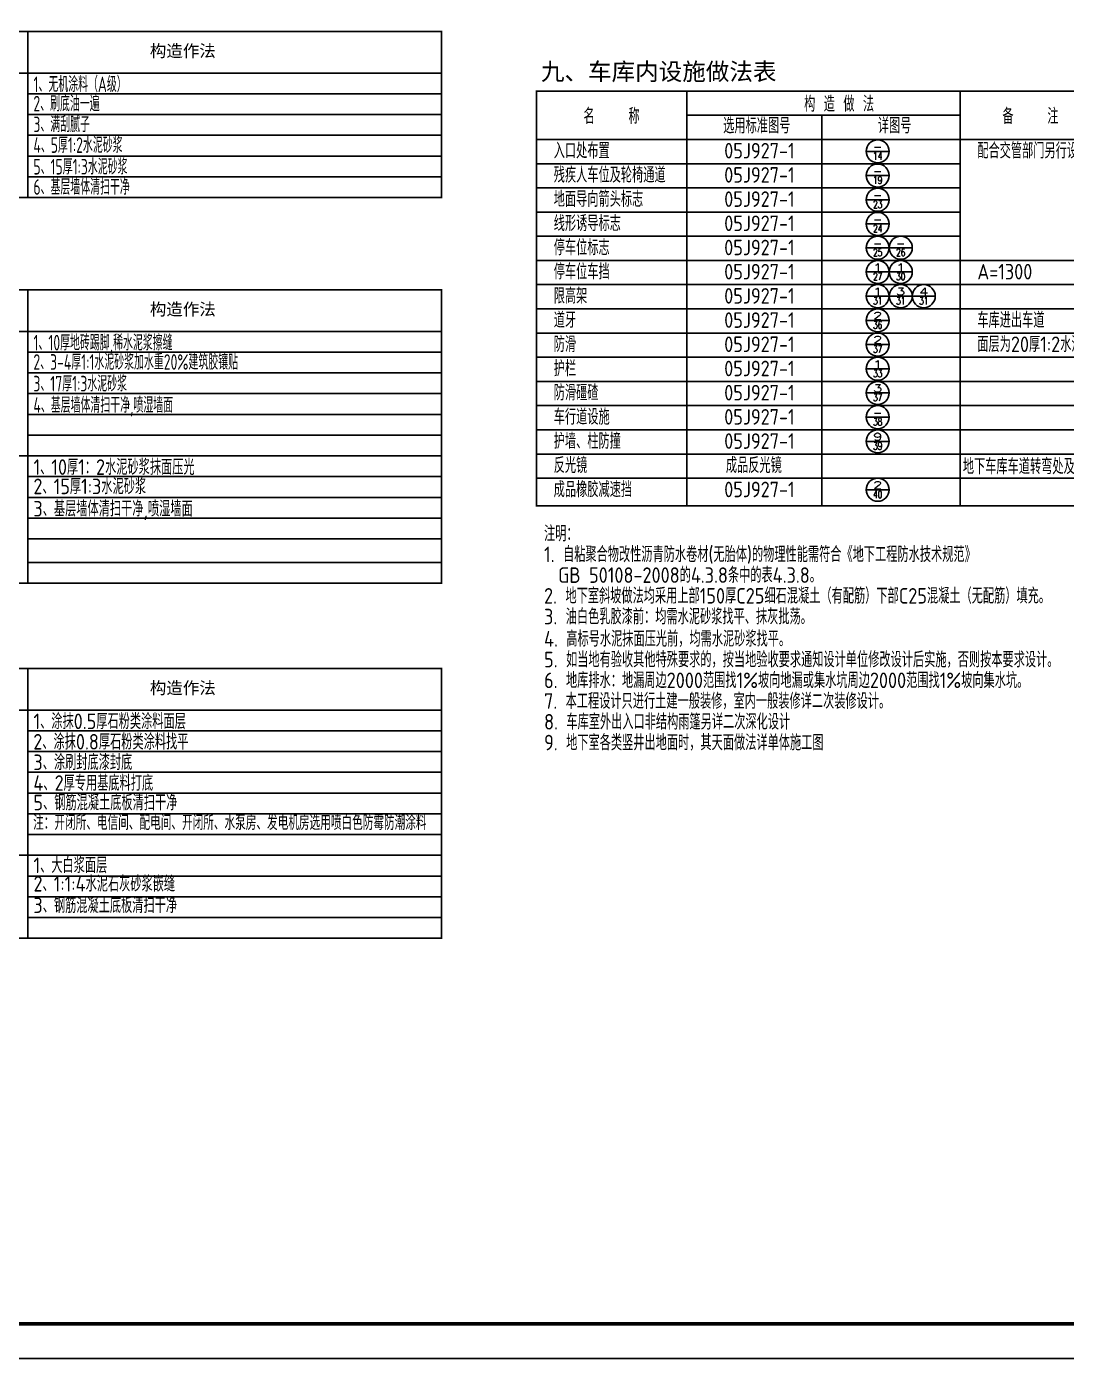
# Model space of a CAD drawing. Extents: x -737978 to 768813, y -372247 to 1140308.
# Drawn here: x -62044 to -31943, y -43903 to -5375 of the extents above; entities that cross this region are included whole.
import ezdxf
from ezdxf.enums import TextEntityAlignment as Align

# ---------------------------------------------------------------- set-up
doc = ezdxf.new("R2010")
doc.units = 0
doc.header["$LTSCALE"] = 1000
doc.header["$MEASUREMENT"] = 0
doc.layers.get('0').update_dxf_attribs({"linetype": 'CONTINUOUS'})
for name, color, linetype in [('ANNO-TEXT', 33, 'CONTINUOUS'), ('DIM_IDEN', 3, 'CONTINUOUS'), ('PUB_TEXT', 7, 'CONTINUOUS'), ('PUB_TITLE', 4, 'CONTINUOUS'), ('TEXT', 7, 'CONTINUOUS'), ('TK', 8, 'CONTINUOUS'), ('建11－文字－注', 7, 'CONTINUOUS')]:
    doc.layers.add(name, color=color, linetype=linetype)
doc.layers.add('分格', color=250, linetype='CONTINUOUS', plot=False)
doc.styles.add('_TCH_LABEL', font='COMPLEX', dxfattribs={"bigfont": 'GBCBIG'})
doc.styles.add('SL-黑体', font='simhei_0.ttf', dxfattribs={"width": 0.7})
doc.styles.add('zx', font='GBENOR.shx', dxfattribs={"bigfont": 'GBCBIG.shx'})

msp = doc.modelspace()

# ---------------------------------------------------------------- linework, layer by layer
for p, q in [((-71658.7, -5517.5), (-50032.7, -5517.5)), ((-50032.7, -5517.5), (-50032.7, -10317.5)), ((-47284.7, -7239.1), (-27097.9, -7239.1)), ((-71658.7, -12992.2), (-50032.7, -12992.2)), ((-50032.7, -12992.2), (-50032.7, -21473.5)), ((-71658.7, -21473.5), (-50032.7, -21473.5)), ((-71658.7, -23947.7), (-50032.7, -23947.7)), ((-50032.7, -23947.7), (-50032.7, -31747.7))]:
    msp.add_line(p, q)
at = {"const_width": 50}
for points in [[(-71658.7, -5517.5), (-50032.7, -5517.5), (-50032.7, -10317.5), (-71658.7, -10317.5)], [(-47284.7, -7239.1), (-27097.9, -7239.1), (-27097.9, -19240.4), (-47284.7, -19240.4)], [(-71658.7, -12992.2), (-50032.7, -12992.2), (-50032.7, -21473.5), (-71658.7, -21473.5)], [(-71658.7, -23947.7), (-50032.7, -23947.7), (-50032.7, -31747.7), (-71658.7, -31747.7)]]:
    msp.add_lwpolyline(points, close=True, dxfattribs=at)
at = {"layer": 'DIM_IDEN'}
for p, q in [((-37071.8, -8982.2), (-37738.5, -8982.2)), ((-37071.8, -9682.2), (-37738.5, -9682.2)), ((-37071.8, -10382.2), (-37738.5, -10382.2)), ((-37071.8, -11082.2), (-37738.5, -11082.2)), ((-36405.2, -11772.4), (-37738.5, -11772.4)), ((-36405.2, -12472.4), (-37738.5, -12472.4)), ((-35738.5, -13172.4), (-37738.5, -13172.4)), ((-37071.8, -13872.4), (-37738.5, -13872.4)), ((-37071.8, -14572.4), (-37738.5, -14572.4)), ((-37071.8, -15272.4), (-37738.5, -15272.4)), ((-37071.8, -15972.4), (-37738.5, -15972.4)), ((-37071.8, -16672.4), (-37738.5, -16672.4)), ((-37071.8, -17372.4), (-37738.5, -17372.4)), ((-37071.8, -18772.4), (-37738.5, -18772.4))]:
    msp.add_line(p, q, dxfattribs=at)
for centre in [(-37405.2, -8982.2), (-37405.2, -9682.2), (-37405.2, -10382.2), (-37405.2, -11082.2), (-37405.2, -11772.4), (-36738.5, -11772.4), (-37405.2, -12472.4), (-36738.5, -12472.4), (-37405.2, -13172.4), (-36738.5, -13172.4), (-36071.8, -13172.4), (-37405.2, -13872.4), (-37405.2, -14572.4), (-37405.2, -15272.4), (-37405.2, -15972.4), (-37405.2, -16672.4), (-37405.2, -17372.4), (-37405.2, -18772.4)]:
    msp.add_circle(centre, 333.3, dxfattribs=at)
at = {"layer": 'PUB_TITLE', "color": 4}
msp.add_lwpolyline([(-100157.6, -43902.5), (-16057.6, -43902.5), (-16057.6, 15497.5), (-100157.6, 15497.5)], close=True, dxfattribs=at)
at = {"layer": 'PUB_TITLE', "color": 4, "const_width": 100}
msp.add_lwpolyline([(-97657.6, -42902.5), (-17057.6, -42902.5), (-17057.6, 14497.5), (-97657.6, 14497.5)], close=True, dxfattribs=at)
at = {"layer": 'TK'}
for p, q in [((-62013.8, -5517.5), (-62013.8, -10317.5)), ((-71658.7, -6717.5), (-50032.7, -6717.5)), ((-62013.8, -7317.5), (-50032.7, -7317.5)), ((-42934.7, -19240.4), (-42934.7, -7239.1)), ((-35021.5, -19240.4), (-35021.5, -7239.1)), ((-62013.8, -7917.5), (-50032.7, -7917.5)), ((-42934.7, -7939.1), (-35021.5, -7939.1)), ((-39021.5, -19240.4), (-39021.5, -7939.1)), ((-62013.8, -8517.5), (-50032.7, -8517.5)), ((-47284.7, -8639.1), (-27097.9, -8639.1)), ((-62013.8, -9117.5), (-50032.7, -9117.5)), ((-47284.7, -9339.1), (-35021.5, -9339.1)), ((-62013.8, -9717.5), (-50032.7, -9717.5)), ((-71658.7, -10317.5), (-50032.7, -10317.5)), ((-47284.7, -10039.1), (-35021.5, -10039.1)), ((-47284.7, -10739.1), (-35021.5, -10739.1)), ((-47284.7, -11439.1), (-35021.5, -11439.1)), ((-47284.7, -12139.1), (-27097.9, -12139.1)), ((-62013.8, -12992.2), (-62013.8, -21473.5)), ((-47284.7, -12839.1), (-27097.9, -12839.1)), ((-47284.7, -13539.1), (-27097.9, -13539.1)), ((-71658.7, -14192.2), (-50032.7, -14192.2)), ((-47284.7, -14239.1), (-27097.9, -14239.1)), ((-62013.8, -14792.2), (-50032.7, -14792.2)), ((-47284.7, -14939.1), (-27097.9, -14939.1)), ((-62013.8, -15392.2), (-50032.7, -15392.2)), ((-47284.7, -15639.1), (-27097.9, -15639.1)), ((-62013.8, -15992.2), (-50032.7, -15992.2)), ((-47284.7, -16339.1), (-27097.9, -16339.1)), ((-62013.8, -16592.2), (-50032.7, -16592.2)), ((-62013.8, -17192.2), (-50032.7, -17192.2)), ((-47284.7, -17039.1), (-27097.9, -17039.1)), ((-71658.7, -17792.2), (-50032.7, -17792.2)), ((-47284.7, -17739.1), (-27097.9, -17739.1)), ((-62013.8, -18392.2), (-50032.7, -18392.2)), ((-47284.7, -18439.1), (-27097.9, -18439.1)), ((-62013.8, -18992.2), (-50032.7, -18992.2)), ((-62013.8, -19592.2), (-50032.7, -19592.2)), ((-62013.8, -20192.2), (-50032.7, -20192.2)), ((-62013.8, -20873.5), (-50032.7, -20873.5)), ((-62013.8, -23947.7), (-62013.8, -31747.7)), ((-71658.7, -25147.7), (-50032.7, -25147.7)), ((-62013.8, -25747.7), (-50032.7, -25747.7)), ((-62013.8, -26347.7), (-50032.7, -26347.7)), ((-62013.8, -26947.7), (-50032.7, -26947.7)), ((-62013.8, -27547.7), (-50032.7, -27547.7)), ((-62013.8, -28147.7), (-50032.7, -28147.7)), ((-62013.8, -28747.7), (-50032.7, -28747.7)), ((-71658.7, -29347.7), (-50032.7, -29347.7)), ((-62013.8, -29947.7), (-50032.7, -29947.7)), ((-62013.8, -30547.7), (-50032.7, -30547.7)), ((-62013.8, -31147.7), (-50032.7, -31147.7))]:
    msp.add_line(p, q, dxfattribs=at)
at = {"layer": '分格', "color": 125}
msp.add_line((-62013.8, -21473.5), (-50032.7, -21473.5), dxfattribs=at)
at = {"layer": '建11－文字－注'}
msp.add_line((-47284.7, -19139.1), (-47284.7, -7239.1), dxfattribs=at)

# ---------------------------------------------------------------- texts
at = {"layer": 'ANNO-TEXT', "color": 7, "style": 'zx', "width": 0.75}
for s, p in [('1、无机涂料（A级）', (-61845.1, -7267.8)), ('2、刷底油一遍', (-61847.6, -7826.3)), ('3、满刮腻子', (-61847.6, -8426.3)), ('4、5厚1:2水泥砂浆', (-61847.6, -9026.3)), ('5、15厚1:3水泥砂浆', (-61847.6, -9653.1)), ('6、基层墙体清扫干净', (-61847.6, -10237.5)), ('1、10厚地砖踢脚,稀水泥浆擦缝', (-61845.1, -14742.4)), ('2、3-4厚1:1水泥砂浆加水重20%%%建筑胶镶贴', (-61847.6, -15301)), ('3、17厚1:3水泥砂浆', (-61847.6, -15927.8)), ('4、基层墙体清扫干净,喷湿墙面', (-61847.6, -16546.9))]:
    msp.add_text(s, height=450, dxfattribs=at).set_placement(p)
at = {"layer": 'ANNO-TEXT', "color": 7, "style": 'zx'}
for s, p in [('名    称', (-45109.7, -7939.1)), ('构 造 做 法', (-38521.5, -7589.1)), ('备    注', (-32982.6, -7939.1))]:
    msp.add_text(s, height=450, dxfattribs=at).set_placement(p, align=Align.MIDDLE)
for s, height, p in [('选用标准图号', 450, (-41878.4, -8464.1)), ('详图号', 450, (-37403.5, -8464.1)), ('入口处布置', 450, (-46784.7, -9189.1)), ('05J927-1', 450, (-41849.5, -9189.1)), ('配合交管部门另行设计实施', 450, (-34521.5, -9189.1)), ('残疾人车位及轮椅通道', 450, (-46784.7, -9889.1)), ('05J927-1', 450, (-41849.5, -9889.1)), ('地面导向箭头标志', 450, (-46784.7, -10589.1)), ('05J927-1', 450, (-41849.5, -10589.1)), ('线形诱导标志', 450, (-46784.7, -11289.1)), ('05J927-1', 450, (-41849.5, -11289.1)), ('停车位标志', 450, (-46784.7, -11989.1)), ('05J927-1', 450, (-41849.5, -11989.1)), ('停车位车挡', 450, (-46784.7, -12689.1)), ('05J927-1', 450, (-41849.5, -12689.1)), ('A=1300', 450, (-34521.5, -12689.1)), ('限高架', 450, (-46784.7, -13389.1)), ('05J927-1', 450, (-41849.5, -13389.1)), ('道牙', 450, (-46784.7, -14089.1)), ('05J927-1', 450, (-41849.5, -14089.1)), ('车库进出车道', 450, (-34521.5, -14089.1)), ('防滑', 450, (-46784.7, -14789.1)), ('05J927-1', 450, (-41849.5, -14789.1)), ('面层为20厚1:2水泥砂浆', 450, (-34521.5, -14789.1)), ('护栏', 450, (-46784.7, -15489.1)), ('05J927-1', 450, (-41849.5, -15489.1)), ('防滑礓碴', 450, (-46784.7, -16189.1)), ('05J927-1', 450, (-41849.5, -16189.1)), ('车行道设施', 450, (-46784.7, -16889.1)), ('05J927-1', 450, (-41849.5, -16889.1)), ('护墙、柱防撞', 450, (-46784.7, -17589.1)), ('05J927-1', 450, (-41849.5, -17589.1)), ('1、10厚1：2水泥砂浆抹面压光', 450, (-61845.1, -18342.4)), ('反光镜', 450, (-46784.7, -18289.1)), ('成品反光镜', 450, (-41800.9, -18289.1)), ('地下车库车道转弯处及车库出入口位置安装反光镜', 450, (-34940.4, -18322.7)), ('2、15厚1:3水泥砂浆', 450, (-61847.6, -18901)), ('成品橡胶减速挡', 450, (-46784.7, -18989.1)), ('05J927-1', 450, (-41849.5, -18989.1)), ('3、基层墙体清扫干净,喷湿墙面', 450, (-61847.6, -19546.9)), ('  注明： ', 450, (-47552.7, -20267.1)), ('  1. 自粘聚合物改性沥青防水卷材(无胎体)的物理性能需符合《地下工程防水技术规范》', 450, (-47552.7, -20867.1)), ('GB 50108-2008的4.3.8条中的表4.3.8。', 450, (-46658, -21467.1)), ('  2. 地下室斜坡做法均采用上部150厚C25细石混凝土（有配筋）下部C25混凝土（无配筋）填充。', 450, (-47552.7, -22067.1)), ('  3. 油白色乳胶漆前：均需水泥砂浆找平、抹灰批荡。 ', 450, (-47552.7, -22667.1)), ('  4. 高标号水泥抹面压光前，均需水泥砂浆找平。 ', 450, (-47552.7, -23311.1)), ('  5. 如当地有验收其他特殊要求的，按当地验收要求通知设计单位修改设计后实施，否则按本要求设计。 ', 450, (-47552.7, -23911.1)), ('  6. 地库排水：地漏周边2000范围找1%%%坡向地漏或集水坑周边2000范围找1%%%坡向集水坑。 ', 450, (-47552.7, -24511.1)), ('  7. 本工程设计只进行土建一般装修，室内一般装修详二次装修设计。', 450, (-47552.7, -25111.1)), ('1、涂抹0.5厚石粉类涂料面层', 450, (-61845.1, -25697.9)), ('  8. 车库室外出入口非结构雨篷另详二次深化设计', 450, (-47552.7, -25711.1)), ('2、涂抹0.8厚石粉类涂料找平', 450, (-61851.4, -26289.1)), ('  9. 地下室各类竖井出地面时，其天面做法详单体施工图', 450, (-47552.7, -26311.1)), ('3、涂刷封底漆封底', 450, (-61847.6, -26883.3)), ('4、2厚专用基底料打底', 450, (-61847.6, -27483.3)), ('5、钢筋混凝土底板清扫干净', 450, (-61847.6, -28047.2)), ('注：开闭所、电信间、配电间、开闭所、水泵房、发电机房选用喷白色防霉防潮涂料', 427.5, (-61855.9, -28617.8)), ('1、大白浆面层', 450, (-61845.1, -29863.3)), ('2、1:1:4水泥石灰砂浆嵌缝', 450, (-61845.1, -30398.3)), ('3、钢筋混凝土底板清扫干净', 450, (-61847.6, -31018.3))]:
    msp.add_text(s, height=height, dxfattribs=at).set_placement(p)
at = {"layer": 'PUB_TEXT', "style": '_TCH_LABEL'}
for s, width, p, p2 in [('14', 0.846774, (-37539.3, -9223.7), (-37271, -9223.7)), ('19', 0.905172, (-37539.3, -9923.7), (-37271, -9923.7)), ('23', 0.772059, (-37539.3, -10623.7), (-37271, -10623.7)), ('24', 0.729167, (-37539.3, -11323.7), (-37271, -11323.7)), ('25', 0.772059, (-37539.3, -12013.9), (-37271, -12013.9)), ('26', 0.772059, (-36872.7, -12013.9), (-36604.3, -12013.9)), ('27', 0.772059, (-37539.3, -12713.9), (-37271, -12713.9)), ('30', 0.795455, (-36872.7, -12713.9), (-36604.3, -12713.9)), ('31', 0.9375, (-37539.3, -13413.9), (-37271, -13413.9)), ('31', 0.9375, (-36872.7, -13413.9), (-36604.3, -13413.9)), ('31', 0.9375, (-36206, -13413.9), (-35937.7, -13413.9)), ('36', 0.795455, (-37539.3, -14113.9), (-37271, -14113.9)), ('37', 0.795455, (-37539.3, -14813.9), (-37271, -14813.9)), ('33', 0.795455, (-37539.3, -15513.9), (-37271, -15513.9)), ('37', 0.795455, (-37539.3, -16213.9), (-37271, -16213.9)), ('38', 0.795455, (-37539.3, -16913.9), (-37271, -16913.9)), ('39', 0.795455, (-37539.3, -17613.9), (-37271, -17613.9)), ('40', 0.75, (-37539.3, -19013.9), (-37271, -19013.9))]:
    msp.add_text(s, height=214.66, rotation=360, dxfattribs=dict(at, width=width)).set_placement(p, p2, align=Align.FIT)
for s, width, p, p2 in [('-', 1.458333, (-37539.3, -8955.4), (-37271, -8955.4)), ('-', 1.458333, (-37539.3, -9655.4), (-37271, -9655.4)), ('-', 1.458333, (-37539.3, -10355.4), (-37271, -10355.4)), ('-', 1.458333, (-37539.3, -11055.4), (-37271, -11055.4)), ('-', 1.458333, (-37539.3, -11745.6), (-37271, -11745.6)), ('-', 1.458333, (-36872.7, -11745.6), (-36604.3, -11745.6)), ('1', 2.916667, (-37539.3, -12445.6), (-37271, -12445.6)), ('1', 2.916667, (-36872.7, -12445.6), (-36604.3, -12445.6)), ('1', 2.916667, (-37539.3, -13145.6), (-37271, -13145.6)), ('3', 1.875, (-36872.7, -13145.6), (-36604.3, -13145.6)), ('4', 1.640625, (-36206, -13145.6), (-35937.7, -13145.6)), ('2', 1.875, (-37539.3, -13845.6), (-37271, -13845.6)), ('2', 1.875, (-37539.3, -14545.6), (-37271, -14545.6)), ('1', 2.916667, (-37539.3, -15245.6), (-37271, -15245.6)), ('3', 1.875, (-37539.3, -15945.6), (-37271, -15945.6)), ('-', 1.458333, (-37539.3, -16645.6), (-37271, -16645.6)), ('9', 1.875, (-37539.3, -17345.6), (-37271, -17345.6)), ('2', 1.875, (-37539.3, -18745.6), (-37271, -18745.6))]:
    msp.add_text(s, height=214.7, dxfattribs=dict(at, width=width)).set_placement(p, p2, align=Align.FIT)
at = {"layer": 'TEXT', "style": 'SL-黑体'}
for s, height, p in [('构造作法', 350, (-58476.5, -6250.4)), ('九、车库内设施做法表', 500, (-47154.9, -6924.1)), ('构造作法', 350, (-58476.5, -13725.1)), ('构造作法', 350, (-58476.5, -24680.6))]:
    msp.add_text(s, height=height, dxfattribs=at).set_placement(p)

doc.saveas('drawing.dxf')
